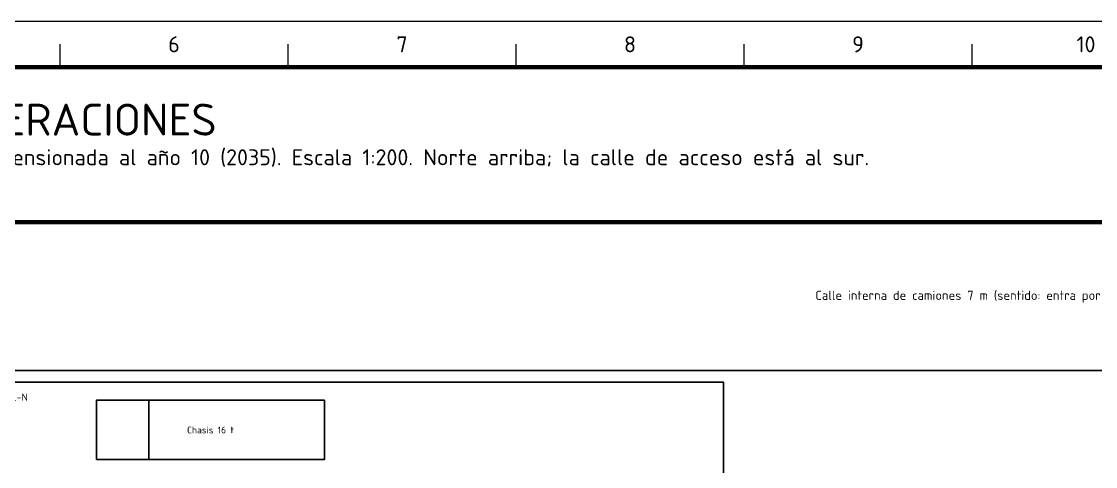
# Model space of a CAD drawing. Header units: millimetres. Extents: x 0 to 1189, y 0 to 841.
# Drawn here: x 236.1 to 471.6, y 743.5 to 841 of the extents above; entities that cross this region are included whole.
import ezdxf
from ezdxf.enums import TextEntityAlignment as Align

# ---------------------------------------------------------------- set-up
doc = ezdxf.new("R2010")
doc.units = ezdxf.units.MM
for name, color, linetype, lineweight in [('06-TEXTO', 7, 'CONTINUOUS', 25), ('07-RECUADRO', 7, 'CONTINUOUS', 70), ('08-FINA', 5, 'CONTINUOUS', 18), ('A-EXTERIOR', 8, 'CONTINUOUS', 25), ('A-TEXTO', 7, 'CONTINUOUS', 18)]:
    doc.layers.add(name, color=color, linetype=linetype, lineweight=lineweight)
doc.styles.add('ISO3098', font='isocpeur.ttf')

msp = doc.modelspace()

# ---------------------------------------------------------------- linework, layer by layer
at = {"layer": '07-RECUADRO'}
msp.add_lwpolyline([(25, 10), (1179, 10), (1179, 831), (25, 831)], close=True, dxfattribs=at)
at = {"layer": '08-FINA'}
for p, q in [((244.5, 831), (244.5, 836)), ((294.5, 831), (294.5, 836)), ((344.5, 831), (344.5, 836)), ((394.5, 831), (394.5, 836)), ((444.5, 831), (444.5, 836))]:
    msp.add_line(p, q, dxfattribs=at)
msp.add_lwpolyline([(0, 0), (1189, 0), (1189, 841), (0, 841)], close=True, dxfattribs=at)
at = {"layer": 'A-EXTERIOR'}
msp.add_line((264, 745), (264, 758), dxfattribs=at)
at = {"layer": 'A-EXTERIOR', "lineweight": 70}
msp.add_lwpolyline([(35, 172), (885, 172), (885, 797), (35, 797)], close=True, dxfattribs=at)
at = {"layer": 'A-EXTERIOR'}
for points in [[(55, 764.5), (865, 764.5), (865, 797), (55, 797)], [(230, 704), (390, 704), (390, 762), (230, 762)], [(252.5, 745), (302.5, 745), (302.5, 758), (252.5, 758)]]:
    msp.add_lwpolyline(points, close=True, dxfattribs=at)

# ---------------------------------------------------------------- texts
at = {"layer": '06-TEXTO', "style": 'ISO3098'}
for s, p in [('6', (269.5, 836)), ('7', (319.5, 836)), ('8', (369.5, 836)), ('9', (419.5, 836)), ('10', (469.5, 836))]:
    msp.add_text(s, height=3.5, dxfattribs=at).set_placement(p, align=Align.MIDDLE_CENTER)
at = {"layer": 'A-TEXTO', "style": 'ISO3098'}
for s, height, p in [('FL_PI_02 - FLUJOS DE MATERIALES Y DE OPERACIONES', 7, (33, 823)), ('Planta industrial FLAMA S.A. - Parque Industrial Villa de Luján, Sarandí (Avellaneda) - dimensionada al año 10 (2035). Escala 1:200. Norte arriba; la calle de acceso está al sur.', 3.5, (33, 813)), ('PL-N', 1.6, (232.5, 759.5))]:
    msp.add_text(s, height=height, dxfattribs=at).set_placement(p, align=Align.TOP_LEFT)
for s, height, p in [('Calle interna de camiones 7 m (sentido: entra por G1 con báscula, sale por G3)', 2, (460, 781)), ('Chasis 16 t', 1.5, (277.5, 751.5))]:
    msp.add_text(s, height=height, dxfattribs=at).set_placement(p, align=Align.MIDDLE_CENTER)

doc.saveas('drawing.dxf')
